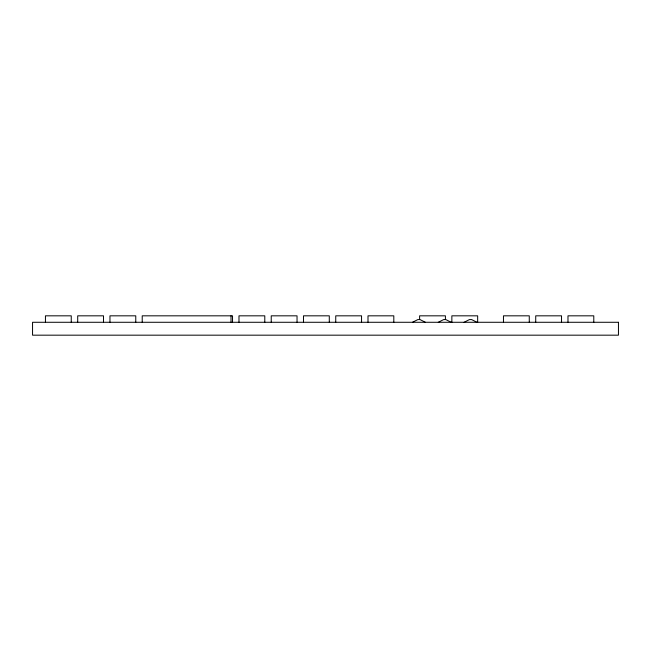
<?xml version="1.0" encoding="UTF-8"?>
<svg xmlns="http://www.w3.org/2000/svg" width="651" height="651" viewBox="0 0 651 651"><rect width="100%" height="100%" fill="white"/><g stroke="black" fill="none" stroke-linecap="round" stroke-linejoin="round"><path stroke-width="0.98" d="M412.474 322.278L417.852 319.584L420.001 319.584L425.38 322.278M438.278 322.278L443.656 319.584L445.805 319.584L451.184 322.278M464.082 322.278L469.452 319.584L471.609 319.584L476.988 322.278M593.785 322.278L593.785 315.825L567.981 315.825L567.981 322.278M561.528 322.278L561.528 315.825L535.724 315.825L535.724 322.278M529.271 322.278L529.271 315.825L503.467 315.825L503.467 322.278M477.663 322.278L477.663 315.825L451.859 315.825L451.859 322.278M445.414 319.511L445.414 315.825L419.61 315.825L419.61 319.511M393.806 322.278L393.806 315.825L368.002 315.825L368.002 322.278M361.549 322.278L361.549 315.825L335.745 315.825L335.745 322.278M329.292 322.278L329.292 315.825L303.488 315.825L303.488 322.278M297.035 322.278L297.035 315.825L271.231 315.825L271.231 322.278M264.786 322.278L264.786 315.825L238.982 315.825L238.982 322.278M232.529 322.278L232.529 315.825L142.219 315.825L142.219 322.278M231.015 315.825L231.015 322.278M135.766 322.278L135.766 315.825L109.962 315.825L109.962 322.278M103.509 322.278L103.509 315.825L77.705 315.825L77.705 322.278M71.252 322.278L71.252 315.825L45.448 315.825L45.448 322.278M618.45 322.278L32.55 322.278L32.55 335.175L618.45 335.175L618.45 322.278"/></g></svg>
